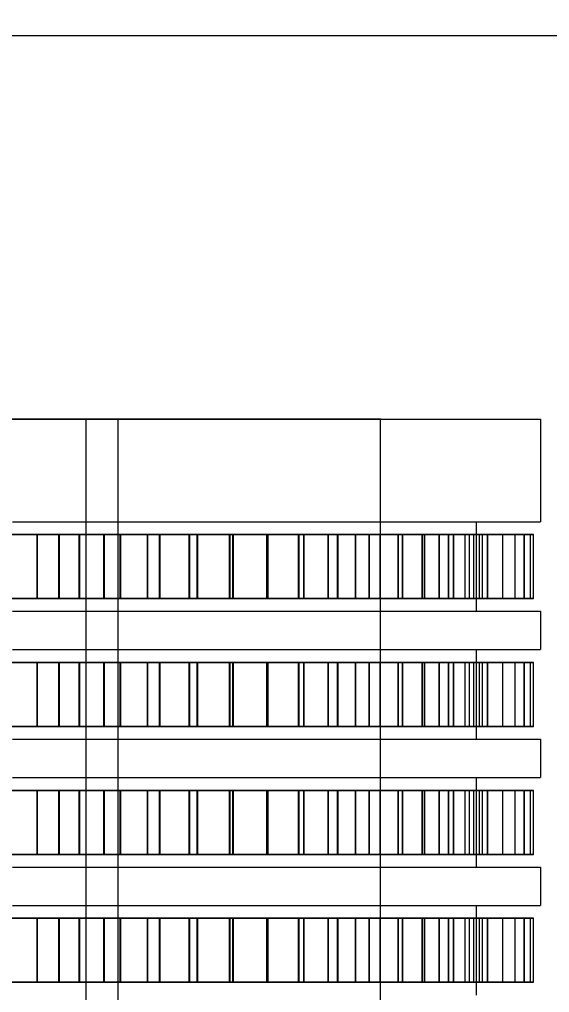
# Model space of a CAD drawing. Header units: millimetres. Extents: x -191664 to 191490, y -197311 to 10263.
# Drawn here: x 27146.8 to 27229.6, y -19599.6 to -19447.5 of the extents above; entities that cross this region are included whole.
import ezdxf

# ---------------------------------------------------------------- set-up
doc = ezdxf.new("R2010")
doc.units = ezdxf.units.MM
doc.layers.add('COTAS_INSTALACION_P', color=30, linetype='Continuous', lineweight=0)
doc.layers.add('superior_briquetadora', color=7, linetype='Continuous', lineweight=0)
doc.dimstyles.new('PLANTA_100', dxfattribs={"dimtxt": 250, "dimasz": 150, "dimexe": 150, "dimexo": 80, "dimgap": 100, "dimtad": 1, "dimtih": 1, "dimtoh": 1, "dimdec": 1, "dimdsep": 46, "dimcen": 0.09, "dimclrd": 1, "dimclre": 1, "dimclrt": 1, "dimadec": 0, "dimazin": 0, "dimtfac": 1, "dimtdec": 4, "dimtofl": 0, "dimtmove": 0, "dimatfit": 3, "dimfxl": 1, "dimtolj": 1, "dimtzin": 0, "dimarcsym": 0})

# ---------------------------------------------------------------- blocks, each defined once
blk = doc.blocks.new('*D5')
at = {"layer": 'COTAS_INSTALACION_P', "color": 1, "lineweight": -2, "transparency": 16777216}
for p, q in [((-1000, -18080), (-1000, -25850)), ((60117.12, -18080), (60117.12, -25850)), ((-850, -25700), (59967.12, -25700))]:
    blk.add_line(p, q, dxfattribs=at)
at = {"layer": 'COTAS_INSTALACION_P', "color": 1, "transparency": 16777216}
for points in [[(-850, -25675), (-850, -25725), (-1000, -25700)], [(59967.12, -25675), (59967.12, -25725), (60117.12, -25700)]]:
    blk.add_solid(points, dxfattribs=at)
at = {"layer": 'Defpoints', "color": 0, "transparency": 16777216}
for p in [(-1000, -18000), (60117.12, -18000), (60117.12, -25700)]:
    blk.add_point(p, dxfattribs=at)

msp = doc.modelspace()

# ---------------------------------------------------------------- linework, layer by layer
at = {"layer": 'superior_briquetadora', "color": 127, "true_color": 0x587e77}
for p, q in [((27127.79, -19450), (27147.14, -19450)), ((27147.14, -19450), (27165.92, -19450)), ((27165.92, -19450), (27183.91, -19450)), ((27183.91, -19450), (27200.88, -19450)), ((27200.88, -19450), (27216.66, -19450)), ((27216.66, -19450), (27231.04, -19450))]:
    msp.add_line(p, q, dxfattribs=at)
at = {"layer": 'superior_briquetadora', "color": 9, "true_color": 0xb9c3c2}
for p, q in [((27153.53, -19510), (27144.3, -19510)), ((27145.68, -19510), (27163.19, -19510)), ((27159.91, -19510), (27153.53, -19510)), ((27157.19, -19660), (27157.19, -19510)), ((27159.46, -19510), (27157.19, -19510)), ((27165.85, -19510), (27159.46, -19510)), ((27162.19, -19510), (27159.91, -19510)), ((27162.19, -19660), (27162.19, -19510)), ((27163.19, -19510), (27179.24, -19510)), ((27175.07, -19510), (27165.85, -19510)), ((27185.3, -19510), (27175.07, -19510)), ((27179.24, -19510), (27193.48, -19510)), ((27194.53, -19510), (27185.3, -19510)), ((27193.48, -19510), (27205.6, -19510)), ((27200.91, -19510), (27194.53, -19510)), ((27203.19, -19510), (27200.91, -19510)), ((27203.19, -19660), (27203.19, -19510)), ((27205.6, -19510), (27215.31, -19510)), ((27215.31, -19510), (27222.41, -19510)), ((27222.41, -19510), (27226.73, -19510)), ((27226.73, -19510), (27228.19, -19510)), ((27228.19, -19510), (27228.19, -19526)), ((27145.68, -19526), (27163.19, -19526)), ((27146.39, -19526), (27163.82, -19526)), ((27163.19, -19526), (27179.24, -19526)), ((27163.82, -19526), (27179.46, -19526)), ((27179.24, -19526), (27193.48, -19526)), ((27179.46, -19526), (27192.88, -19526)), ((27192.88, -19526), (27203.72, -19526)), ((27193.48, -19526), (27205.6, -19526)), ((27203.72, -19526), (27211.68, -19526)), ((27205.6, -19526), (27215.31, -19526)), ((27211.68, -19526), (27216.55, -19526)), ((27215.31, -19526), (27222.41, -19526)), ((27216.55, -19526), (27218.19, -19526)), ((27218.19, -19540), (27218.19, -19526)), ((27222.41, -19526), (27226.73, -19526)), ((27226.73, -19526), (27228.19, -19526)), ((27145.68, -19540), (27163.19, -19540)), ((27146.39, -19540), (27163.82, -19540)), ((27163.19, -19540), (27179.24, -19540)), ((27163.82, -19540), (27179.46, -19540)), ((27179.24, -19540), (27193.48, -19540)), ((27179.46, -19540), (27192.88, -19540)), ((27192.88, -19540), (27203.72, -19540)), ((27193.48, -19540), (27205.6, -19540)), ((27203.72, -19540), (27211.68, -19540)), ((27205.6, -19540), (27215.31, -19540)), ((27211.68, -19540), (27216.55, -19540)), ((27215.31, -19540), (27222.41, -19540)), ((27216.55, -19540), (27218.19, -19540)), ((27222.41, -19540), (27226.73, -19540)), ((27226.73, -19540), (27228.19, -19540)), ((27228.19, -19540), (27228.19, -19546)), ((27145.68, -19546), (27163.19, -19546)), ((27146.39, -19546), (27163.82, -19546)), ((27163.19, -19546), (27179.24, -19546)), ((27163.82, -19546), (27179.46, -19546)), ((27179.24, -19546), (27193.48, -19546)), ((27179.46, -19546), (27192.88, -19546)), ((27192.88, -19546), (27203.72, -19546)), ((27193.48, -19546), (27205.6, -19546)), ((27203.72, -19546), (27211.68, -19546)), ((27205.6, -19546), (27215.31, -19546)), ((27211.68, -19546), (27216.55, -19546)), ((27215.31, -19546), (27222.41, -19546)), ((27216.55, -19546), (27218.19, -19546)), ((27218.19, -19560), (27218.19, -19546)), ((27222.41, -19546), (27226.73, -19546)), ((27226.73, -19546), (27228.19, -19546)), ((27145.68, -19560), (27163.19, -19560)), ((27146.39, -19560), (27163.82, -19560)), ((27163.19, -19560), (27179.24, -19560)), ((27163.82, -19560), (27179.46, -19560)), ((27179.24, -19560), (27193.48, -19560)), ((27179.46, -19560), (27192.88, -19560)), ((27192.88, -19560), (27203.72, -19560)), ((27193.48, -19560), (27205.6, -19560)), ((27203.72, -19560), (27211.68, -19560)), ((27205.6, -19560), (27215.31, -19560)), ((27211.68, -19560), (27216.55, -19560)), ((27215.31, -19560), (27222.41, -19560)), ((27216.55, -19560), (27218.19, -19560)), ((27222.41, -19560), (27226.73, -19560)), ((27226.73, -19560), (27228.19, -19560)), ((27228.19, -19560), (27228.19, -19566)), ((27145.68, -19566), (27163.19, -19566)), ((27146.39, -19566), (27163.82, -19566)), ((27163.19, -19566), (27179.24, -19566)), ((27163.82, -19566), (27179.46, -19566)), ((27179.24, -19566), (27193.48, -19566)), ((27179.46, -19566), (27192.88, -19566)), ((27192.88, -19566), (27203.72, -19566)), ((27193.48, -19566), (27205.6, -19566)), ((27203.72, -19566), (27211.68, -19566)), ((27205.6, -19566), (27215.31, -19566)), ((27211.68, -19566), (27216.55, -19566)), ((27215.31, -19566), (27222.41, -19566)), ((27216.55, -19566), (27218.19, -19566)), ((27218.19, -19580), (27218.19, -19566)), ((27222.41, -19566), (27226.73, -19566)), ((27226.73, -19566), (27228.19, -19566)), ((27145.68, -19580), (27163.19, -19580)), ((27146.39, -19580), (27163.82, -19580)), ((27163.19, -19580), (27179.24, -19580)), ((27163.82, -19580), (27179.46, -19580)), ((27179.24, -19580), (27193.48, -19580)), ((27179.46, -19580), (27192.88, -19580)), ((27192.88, -19580), (27203.72, -19580)), ((27193.48, -19580), (27205.6, -19580)), ((27203.72, -19580), (27211.68, -19580)), ((27205.6, -19580), (27215.31, -19580)), ((27211.68, -19580), (27216.55, -19580)), ((27215.31, -19580), (27222.41, -19580)), ((27216.55, -19580), (27218.19, -19580)), ((27222.41, -19580), (27226.73, -19580)), ((27226.73, -19580), (27228.19, -19580)), ((27228.19, -19580), (27228.19, -19586)), ((27145.68, -19586), (27163.19, -19586)), ((27146.39, -19586), (27163.82, -19586)), ((27163.19, -19586), (27179.24, -19586)), ((27163.82, -19586), (27179.46, -19586)), ((27179.24, -19586), (27193.48, -19586)), ((27179.46, -19586), (27192.88, -19586)), ((27192.88, -19586), (27203.72, -19586)), ((27193.48, -19586), (27205.6, -19586)), ((27203.72, -19586), (27211.68, -19586)), ((27205.6, -19586), (27215.31, -19586)), ((27211.68, -19586), (27216.55, -19586)), ((27215.31, -19586), (27222.41, -19586)), ((27216.55, -19586), (27218.19, -19586)), ((27218.19, -19600), (27218.19, -19586)), ((27222.41, -19586), (27226.73, -19586)), ((27226.73, -19586), (27228.19, -19586))]:
    msp.add_line(p, q, dxfattribs=at)
at = {"layer": 'superior_briquetadora', "color": 117, "true_color": 0x376c5b}
for p, q in [((27149.51, -19528), (27142.71, -19528)), ((27142.81, -19528), (27149.61, -19528)), ((27152.9, -19528), (27145.65, -19528)), ((27145.76, -19528), (27153.01, -19528)), ((27156.12, -19528), (27149.51, -19528)), ((27149.51, -19538), (27149.51, -19528)), ((27149.61, -19528), (27156.21, -19528)), ((27149.61, -19538), (27149.61, -19528)), ((27159.95, -19528), (27152.9, -19528)), ((27152.9, -19538), (27152.9, -19528)), ((27153.01, -19528), (27160.05, -19528)), ((27153.01, -19538), (27153.01, -19528)), ((27162.5, -19528), (27156.12, -19528)), ((27156.12, -19538), (27156.12, -19528)), ((27156.21, -19528), (27162.6, -19528)), ((27156.21, -19538), (27156.21, -19528)), ((27166.76, -19528), (27159.95, -19528)), ((27159.95, -19538), (27159.95, -19528)), ((27160.05, -19528), (27166.85, -19528)), ((27160.05, -19538), (27160.05, -19528)), ((27168.65, -19528), (27162.5, -19528)), ((27162.5, -19538), (27162.5, -19528)), ((27162.6, -19528), (27168.74, -19528)), ((27162.6, -19538), (27162.6, -19528)), ((27173.31, -19528), (27166.76, -19528)), ((27166.76, -19538), (27166.76, -19528)), ((27166.85, -19528), (27173.41, -19528)), ((27166.85, -19538), (27166.85, -19528)), ((27174.54, -19528), (27168.65, -19528)), ((27168.65, -19538), (27168.65, -19528)), ((27168.74, -19528), (27174.62, -19528)), ((27168.74, -19538), (27168.74, -19528)), ((27179.59, -19528), (27173.31, -19528)), ((27173.31, -19538), (27173.31, -19528)), ((27173.41, -19528), (27179.68, -19528)), ((27173.41, -19538), (27173.41, -19528)), ((27180.14, -19528), (27174.54, -19528)), ((27174.54, -19538), (27174.54, -19528)), ((27174.62, -19528), (27180.22, -19528)), ((27174.62, -19538), (27174.62, -19528)), ((27185.56, -19528), (27179.59, -19528)), ((27179.59, -19538), (27179.59, -19528)), ((27179.68, -19528), (27185.64, -19528)), ((27179.68, -19538), (27179.68, -19528)), ((27185.43, -19528), (27180.14, -19528)), ((27180.14, -19538), (27180.14, -19528)), ((27180.22, -19528), (27185.5, -19528)), ((27180.22, -19538), (27180.22, -19528)), ((27190.39, -19528), (27185.43, -19528)), ((27185.43, -19538), (27185.43, -19528)), ((27185.5, -19528), (27190.46, -19528)), ((27185.5, -19538), (27185.5, -19528)), ((27191.2, -19528), (27185.56, -19528)), ((27185.56, -19538), (27185.56, -19528)), ((27185.64, -19528), (27191.28, -19528)), ((27185.64, -19538), (27185.64, -19528)), ((27195.01, -19528), (27190.39, -19528)), ((27190.39, -19538), (27190.39, -19528)), ((27190.46, -19528), (27195.08, -19528)), ((27190.46, -19538), (27190.46, -19528)), ((27196.49, -19528), (27191.2, -19528)), ((27191.2, -19538), (27191.2, -19528)), ((27191.28, -19528), (27196.56, -19528)), ((27191.28, -19538), (27191.28, -19528)), ((27199.27, -19528), (27195.01, -19528)), ((27195.01, -19538), (27195.01, -19528)), ((27195.08, -19528), (27199.33, -19528)), ((27195.08, -19538), (27195.08, -19528)), ((27201.42, -19528), (27196.49, -19528)), ((27196.49, -19538), (27196.49, -19528)), ((27196.56, -19528), (27201.48, -19528)), ((27196.56, -19538), (27196.56, -19528)), ((27203.15, -19528), (27199.27, -19528)), ((27199.27, -19538), (27199.27, -19528)), ((27199.33, -19528), (27203.2, -19528)), ((27199.33, -19538), (27199.33, -19528)), ((27205.95, -19528), (27201.42, -19528)), ((27201.42, -19538), (27201.42, -19528)), ((27201.48, -19528), (27206.02, -19528)), ((27201.48, -19538), (27201.48, -19528)), ((27206.64, -19528), (27203.15, -19528)), ((27203.15, -19538), (27203.15, -19528)), ((27203.2, -19528), (27206.68, -19528)), ((27203.2, -19538), (27203.2, -19528)), ((27210.09, -19528), (27205.95, -19528)), ((27205.95, -19538), (27205.95, -19528)), ((27206.02, -19528), (27210.15, -19528)), ((27206.02, -19538), (27206.02, -19528)), ((27209.72, -19528), (27206.64, -19528)), ((27206.64, -19538), (27206.64, -19528)), ((27206.68, -19528), (27209.76, -19528)), ((27206.68, -19538), (27206.68, -19528)), ((27212.38, -19528), (27209.72, -19528)), ((27209.72, -19538), (27209.72, -19528)), ((27209.76, -19528), (27212.41, -19528)), ((27209.76, -19538), (27209.76, -19528)), ((27213.81, -19528), (27210.09, -19528)), ((27210.09, -19538), (27210.09, -19528)), ((27210.15, -19528), (27213.86, -19528)), ((27210.15, -19538), (27210.15, -19528)), ((27214.61, -19528), (27212.38, -19528)), ((27212.38, -19538), (27212.38, -19528)), ((27212.41, -19528), (27214.64, -19528)), ((27212.41, -19538), (27212.41, -19528)), ((27217.09, -19528), (27213.81, -19528)), ((27213.81, -19538), (27213.81, -19528)), ((27213.86, -19528), (27217.13, -19528)), ((27213.86, -19538), (27213.86, -19528)), ((27216.41, -19528), (27214.61, -19528)), ((27214.61, -19538), (27214.61, -19528)), ((27214.64, -19528), (27216.43, -19528)), ((27214.64, -19538), (27214.64, -19528)), ((27217.76, -19528), (27216.41, -19528)), ((27216.41, -19538), (27216.41, -19528)), ((27216.43, -19528), (27217.78, -19528)), ((27216.43, -19538), (27216.43, -19528)), ((27219.93, -19528), (27217.09, -19528)), ((27217.09, -19538), (27217.09, -19528)), ((27217.13, -19528), (27219.96, -19528)), ((27217.13, -19538), (27217.13, -19528)), ((27218.67, -19528), (27217.76, -19528)), ((27217.76, -19538), (27217.76, -19528)), ((27217.78, -19528), (27218.68, -19528)), ((27217.78, -19538), (27217.78, -19528)), ((27219.13, -19528), (27218.67, -19528)), ((27218.67, -19538), (27218.67, -19528)), ((27218.68, -19528), (27219.13, -19528)), ((27218.68, -19538), (27218.68, -19528)), ((27219.13, -19538), (27219.13, -19528)), ((27222.31, -19528), (27219.93, -19528)), ((27219.93, -19538), (27219.93, -19528)), ((27219.96, -19528), (27222.34, -19528)), ((27219.96, -19538), (27219.96, -19528)), ((27224.23, -19528), (27222.31, -19528)), ((27222.31, -19538), (27222.31, -19528)), ((27222.34, -19528), (27224.25, -19528)), ((27222.34, -19538), (27222.34, -19528)), ((27225.67, -19528), (27224.23, -19528)), ((27224.23, -19538), (27224.23, -19528)), ((27224.25, -19528), (27225.69, -19528)), ((27224.25, -19538), (27224.25, -19528)), ((27226.64, -19528), (27225.67, -19528)), ((27225.67, -19538), (27225.67, -19528)), ((27225.69, -19528), (27226.65, -19528)), ((27225.69, -19538), (27225.69, -19528)), ((27227.12, -19528), (27226.64, -19528)), ((27226.64, -19538), (27226.64, -19528)), ((27226.65, -19528), (27227.13, -19528)), ((27226.65, -19538), (27226.65, -19528)), ((27227.12, -19538), (27227.12, -19528)), ((27227.13, -19538), (27227.13, -19528)), ((27149.51, -19538), (27142.71, -19538)), ((27142.81, -19538), (27149.61, -19538)), ((27152.9, -19538), (27145.65, -19538)), ((27145.76, -19538), (27153.01, -19538)), ((27156.12, -19538), (27149.51, -19538)), ((27149.61, -19538), (27156.21, -19538)), ((27159.95, -19538), (27152.9, -19538)), ((27153.01, -19538), (27160.05, -19538)), ((27162.5, -19538), (27156.12, -19538)), ((27156.21, -19538), (27162.6, -19538)), ((27166.76, -19538), (27159.95, -19538)), ((27160.05, -19538), (27166.85, -19538)), ((27168.65, -19538), (27162.5, -19538)), ((27162.6, -19538), (27168.74, -19538)), ((27173.31, -19538), (27166.76, -19538)), ((27166.85, -19538), (27173.41, -19538)), ((27174.54, -19538), (27168.65, -19538)), ((27168.74, -19538), (27174.62, -19538)), ((27179.59, -19538), (27173.31, -19538)), ((27173.41, -19538), (27179.68, -19538)), ((27180.14, -19538), (27174.54, -19538)), ((27174.62, -19538), (27180.22, -19538)), ((27185.56, -19538), (27179.59, -19538)), ((27179.68, -19538), (27185.64, -19538)), ((27185.43, -19538), (27180.14, -19538)), ((27180.22, -19538), (27185.5, -19538)), ((27190.39, -19538), (27185.43, -19538)), ((27185.5, -19538), (27190.46, -19538)), ((27191.2, -19538), (27185.56, -19538)), ((27185.64, -19538), (27191.28, -19538)), ((27195.01, -19538), (27190.39, -19538)), ((27190.46, -19538), (27195.08, -19538)), ((27196.49, -19538), (27191.2, -19538)), ((27191.28, -19538), (27196.56, -19538)), ((27199.27, -19538), (27195.01, -19538)), ((27195.08, -19538), (27199.33, -19538)), ((27201.42, -19538), (27196.49, -19538)), ((27196.56, -19538), (27201.48, -19538)), ((27203.15, -19538), (27199.27, -19538)), ((27199.33, -19538), (27203.2, -19538)), ((27205.95, -19538), (27201.42, -19538)), ((27201.48, -19538), (27206.02, -19538)), ((27206.64, -19538), (27203.15, -19538)), ((27203.2, -19538), (27206.68, -19538)), ((27210.09, -19538), (27205.95, -19538)), ((27206.02, -19538), (27210.15, -19538)), ((27209.72, -19538), (27206.64, -19538)), ((27206.68, -19538), (27209.76, -19538)), ((27212.38, -19538), (27209.72, -19538)), ((27209.76, -19538), (27212.41, -19538)), ((27213.81, -19538), (27210.09, -19538)), ((27210.15, -19538), (27213.86, -19538)), ((27214.61, -19538), (27212.38, -19538)), ((27212.41, -19538), (27214.64, -19538)), ((27217.09, -19538), (27213.81, -19538)), ((27213.86, -19538), (27217.13, -19538)), ((27216.41, -19538), (27214.61, -19538)), ((27214.64, -19538), (27216.43, -19538)), ((27217.76, -19538), (27216.41, -19538)), ((27216.43, -19538), (27217.78, -19538)), ((27219.93, -19538), (27217.09, -19538)), ((27217.13, -19538), (27219.96, -19538)), ((27218.67, -19538), (27217.76, -19538)), ((27217.78, -19538), (27218.68, -19538)), ((27219.13, -19538), (27218.67, -19538)), ((27218.68, -19538), (27219.13, -19538)), ((27222.31, -19538), (27219.93, -19538)), ((27219.96, -19538), (27222.34, -19538)), ((27224.23, -19538), (27222.31, -19538)), ((27222.34, -19538), (27224.25, -19538)), ((27225.67, -19538), (27224.23, -19538)), ((27224.25, -19538), (27225.69, -19538)), ((27226.64, -19538), (27225.67, -19538)), ((27225.69, -19538), (27226.65, -19538)), ((27227.12, -19538), (27226.64, -19538)), ((27226.65, -19538), (27227.13, -19538)), ((27149.51, -19548), (27142.71, -19548)), ((27142.81, -19548), (27149.61, -19548)), ((27152.9, -19548), (27145.65, -19548)), ((27145.76, -19548), (27153.01, -19548)), ((27156.12, -19548), (27149.51, -19548)), ((27149.51, -19558), (27149.51, -19548)), ((27149.61, -19548), (27156.21, -19548)), ((27149.61, -19558), (27149.61, -19548)), ((27159.95, -19548), (27152.9, -19548)), ((27152.9, -19558), (27152.9, -19548)), ((27153.01, -19548), (27160.05, -19548)), ((27153.01, -19558), (27153.01, -19548)), ((27162.5, -19548), (27156.12, -19548)), ((27156.12, -19558), (27156.12, -19548)), ((27156.21, -19548), (27162.6, -19548)), ((27156.21, -19558), (27156.21, -19548)), ((27166.76, -19548), (27159.95, -19548)), ((27159.95, -19558), (27159.95, -19548)), ((27160.05, -19548), (27166.85, -19548)), ((27160.05, -19558), (27160.05, -19548)), ((27168.65, -19548), (27162.5, -19548)), ((27162.5, -19558), (27162.5, -19548)), ((27162.6, -19548), (27168.74, -19548)), ((27162.6, -19558), (27162.6, -19548)), ((27173.31, -19548), (27166.76, -19548)), ((27166.76, -19558), (27166.76, -19548)), ((27166.85, -19548), (27173.41, -19548)), ((27166.85, -19558), (27166.85, -19548)), ((27174.54, -19548), (27168.65, -19548)), ((27168.65, -19558), (27168.65, -19548)), ((27168.74, -19548), (27174.62, -19548)), ((27168.74, -19558), (27168.74, -19548)), ((27179.59, -19548), (27173.31, -19548)), ((27173.31, -19558), (27173.31, -19548)), ((27173.41, -19548), (27179.68, -19548)), ((27173.41, -19558), (27173.41, -19548)), ((27180.14, -19548), (27174.54, -19548)), ((27174.54, -19558), (27174.54, -19548)), ((27174.62, -19548), (27180.22, -19548)), ((27174.62, -19558), (27174.62, -19548)), ((27185.56, -19548), (27179.59, -19548)), ((27179.59, -19558), (27179.59, -19548)), ((27179.68, -19548), (27185.64, -19548)), ((27179.68, -19558), (27179.68, -19548)), ((27185.43, -19548), (27180.14, -19548)), ((27180.14, -19558), (27180.14, -19548)), ((27180.22, -19548), (27185.5, -19548)), ((27180.22, -19558), (27180.22, -19548)), ((27190.39, -19548), (27185.43, -19548)), ((27185.43, -19558), (27185.43, -19548)), ((27185.5, -19548), (27190.46, -19548)), ((27185.5, -19558), (27185.5, -19548)), ((27191.2, -19548), (27185.56, -19548)), ((27185.56, -19558), (27185.56, -19548)), ((27185.64, -19548), (27191.28, -19548)), ((27185.64, -19558), (27185.64, -19548)), ((27195.01, -19548), (27190.39, -19548)), ((27190.39, -19558), (27190.39, -19548)), ((27190.46, -19548), (27195.08, -19548)), ((27190.46, -19558), (27190.46, -19548)), ((27196.49, -19548), (27191.2, -19548)), ((27191.2, -19558), (27191.2, -19548)), ((27191.28, -19548), (27196.56, -19548)), ((27191.28, -19558), (27191.28, -19548)), ((27199.27, -19548), (27195.01, -19548)), ((27195.01, -19558), (27195.01, -19548)), ((27195.08, -19548), (27199.33, -19548)), ((27195.08, -19558), (27195.08, -19548)), ((27201.42, -19548), (27196.49, -19548)), ((27196.49, -19558), (27196.49, -19548)), ((27196.56, -19548), (27201.48, -19548)), ((27196.56, -19558), (27196.56, -19548)), ((27203.15, -19548), (27199.27, -19548)), ((27199.27, -19558), (27199.27, -19548)), ((27199.33, -19548), (27203.2, -19548)), ((27199.33, -19558), (27199.33, -19548)), ((27205.95, -19548), (27201.42, -19548)), ((27201.42, -19558), (27201.42, -19548)), ((27201.48, -19548), (27206.02, -19548)), ((27201.48, -19558), (27201.48, -19548)), ((27206.64, -19548), (27203.15, -19548)), ((27203.15, -19558), (27203.15, -19548)), ((27203.2, -19548), (27206.68, -19548)), ((27203.2, -19558), (27203.2, -19548)), ((27210.09, -19548), (27205.95, -19548)), ((27205.95, -19558), (27205.95, -19548)), ((27206.02, -19548), (27210.15, -19548)), ((27206.02, -19558), (27206.02, -19548)), ((27209.72, -19548), (27206.64, -19548)), ((27206.64, -19558), (27206.64, -19548)), ((27206.68, -19548), (27209.76, -19548)), ((27206.68, -19558), (27206.68, -19548)), ((27212.38, -19548), (27209.72, -19548)), ((27209.72, -19558), (27209.72, -19548)), ((27209.76, -19548), (27212.41, -19548)), ((27209.76, -19558), (27209.76, -19548)), ((27213.81, -19548), (27210.09, -19548)), ((27210.09, -19558), (27210.09, -19548)), ((27210.15, -19548), (27213.86, -19548)), ((27210.15, -19558), (27210.15, -19548)), ((27214.61, -19548), (27212.38, -19548)), ((27212.38, -19558), (27212.38, -19548)), ((27212.41, -19548), (27214.64, -19548)), ((27212.41, -19558), (27212.41, -19548)), ((27217.09, -19548), (27213.81, -19548)), ((27213.81, -19558), (27213.81, -19548)), ((27213.86, -19548), (27217.13, -19548)), ((27213.86, -19558), (27213.86, -19548)), ((27216.41, -19548), (27214.61, -19548)), ((27214.61, -19558), (27214.61, -19548)), ((27214.64, -19548), (27216.43, -19548)), ((27214.64, -19558), (27214.64, -19548)), ((27217.76, -19548), (27216.41, -19548)), ((27216.41, -19558), (27216.41, -19548)), ((27216.43, -19548), (27217.78, -19548)), ((27216.43, -19558), (27216.43, -19548)), ((27219.93, -19548), (27217.09, -19548)), ((27217.09, -19558), (27217.09, -19548)), ((27217.13, -19548), (27219.96, -19548)), ((27217.13, -19558), (27217.13, -19548)), ((27218.67, -19548), (27217.76, -19548)), ((27217.76, -19558), (27217.76, -19548)), ((27217.78, -19548), (27218.68, -19548)), ((27217.78, -19558), (27217.78, -19548)), ((27219.13, -19548), (27218.67, -19548)), ((27218.67, -19558), (27218.67, -19548)), ((27218.68, -19548), (27219.13, -19548)), ((27218.68, -19558), (27218.68, -19548)), ((27219.13, -19558), (27219.13, -19548)), ((27222.31, -19548), (27219.93, -19548)), ((27219.93, -19558), (27219.93, -19548)), ((27219.96, -19548), (27222.34, -19548)), ((27219.96, -19558), (27219.96, -19548)), ((27224.23, -19548), (27222.31, -19548)), ((27222.31, -19558), (27222.31, -19548)), ((27222.34, -19548), (27224.25, -19548)), ((27222.34, -19558), (27222.34, -19548)), ((27225.67, -19548), (27224.23, -19548)), ((27224.23, -19558), (27224.23, -19548)), ((27224.25, -19548), (27225.69, -19548)), ((27224.25, -19558), (27224.25, -19548)), ((27226.64, -19548), (27225.67, -19548)), ((27225.67, -19558), (27225.67, -19548)), ((27225.69, -19548), (27226.65, -19548)), ((27225.69, -19558), (27225.69, -19548)), ((27227.12, -19548), (27226.64, -19548)), ((27226.64, -19558), (27226.64, -19548)), ((27226.65, -19548), (27227.13, -19548)), ((27226.65, -19558), (27226.65, -19548)), ((27227.12, -19558), (27227.12, -19548)), ((27227.13, -19558), (27227.13, -19548)), ((27149.51, -19558), (27142.71, -19558)), ((27142.81, -19558), (27149.61, -19558)), ((27152.9, -19558), (27145.65, -19558)), ((27145.76, -19558), (27153.01, -19558)), ((27156.12, -19558), (27149.51, -19558)), ((27149.61, -19558), (27156.21, -19558)), ((27159.95, -19558), (27152.9, -19558)), ((27153.01, -19558), (27160.05, -19558)), ((27162.5, -19558), (27156.12, -19558)), ((27156.21, -19558), (27162.6, -19558)), ((27166.76, -19558), (27159.95, -19558)), ((27160.05, -19558), (27166.85, -19558)), ((27168.65, -19558), (27162.5, -19558)), ((27162.6, -19558), (27168.74, -19558)), ((27173.31, -19558), (27166.76, -19558)), ((27166.85, -19558), (27173.41, -19558)), ((27174.54, -19558), (27168.65, -19558)), ((27168.74, -19558), (27174.62, -19558)), ((27179.59, -19558), (27173.31, -19558)), ((27173.41, -19558), (27179.68, -19558)), ((27180.14, -19558), (27174.54, -19558)), ((27174.62, -19558), (27180.22, -19558)), ((27185.56, -19558), (27179.59, -19558)), ((27179.68, -19558), (27185.64, -19558)), ((27185.43, -19558), (27180.14, -19558)), ((27180.22, -19558), (27185.5, -19558)), ((27190.39, -19558), (27185.43, -19558)), ((27185.5, -19558), (27190.46, -19558)), ((27191.2, -19558), (27185.56, -19558)), ((27185.64, -19558), (27191.28, -19558)), ((27195.01, -19558), (27190.39, -19558)), ((27190.46, -19558), (27195.08, -19558)), ((27196.49, -19558), (27191.2, -19558)), ((27191.28, -19558), (27196.56, -19558)), ((27199.27, -19558), (27195.01, -19558)), ((27195.08, -19558), (27199.33, -19558)), ((27201.42, -19558), (27196.49, -19558)), ((27196.56, -19558), (27201.48, -19558)), ((27203.15, -19558), (27199.27, -19558)), ((27199.33, -19558), (27203.2, -19558)), ((27205.95, -19558), (27201.42, -19558)), ((27201.48, -19558), (27206.02, -19558)), ((27206.64, -19558), (27203.15, -19558)), ((27203.2, -19558), (27206.68, -19558)), ((27210.09, -19558), (27205.95, -19558)), ((27206.02, -19558), (27210.15, -19558)), ((27209.72, -19558), (27206.64, -19558)), ((27206.68, -19558), (27209.76, -19558)), ((27212.38, -19558), (27209.72, -19558)), ((27209.76, -19558), (27212.41, -19558)), ((27213.81, -19558), (27210.09, -19558)), ((27210.15, -19558), (27213.86, -19558)), ((27214.61, -19558), (27212.38, -19558)), ((27212.41, -19558), (27214.64, -19558)), ((27217.09, -19558), (27213.81, -19558)), ((27213.86, -19558), (27217.13, -19558)), ((27216.41, -19558), (27214.61, -19558)), ((27214.64, -19558), (27216.43, -19558)), ((27217.76, -19558), (27216.41, -19558)), ((27216.43, -19558), (27217.78, -19558)), ((27219.93, -19558), (27217.09, -19558)), ((27217.13, -19558), (27219.96, -19558)), ((27218.67, -19558), (27217.76, -19558)), ((27217.78, -19558), (27218.68, -19558)), ((27219.13, -19558), (27218.67, -19558)), ((27218.68, -19558), (27219.13, -19558)), ((27222.31, -19558), (27219.93, -19558)), ((27219.96, -19558), (27222.34, -19558)), ((27224.23, -19558), (27222.31, -19558)), ((27222.34, -19558), (27224.25, -19558)), ((27225.67, -19558), (27224.23, -19558)), ((27224.25, -19558), (27225.69, -19558)), ((27226.64, -19558), (27225.67, -19558)), ((27225.69, -19558), (27226.65, -19558)), ((27227.12, -19558), (27226.64, -19558)), ((27226.65, -19558), (27227.13, -19558)), ((27149.51, -19568), (27142.71, -19568)), ((27142.81, -19568), (27149.61, -19568)), ((27152.9, -19568), (27145.65, -19568)), ((27145.76, -19568), (27153.01, -19568)), ((27156.12, -19568), (27149.51, -19568)), ((27149.51, -19578), (27149.51, -19568)), ((27149.61, -19568), (27156.21, -19568)), ((27149.61, -19578), (27149.61, -19568)), ((27159.95, -19568), (27152.9, -19568)), ((27152.9, -19578), (27152.9, -19568)), ((27153.01, -19568), (27160.05, -19568)), ((27153.01, -19578), (27153.01, -19568)), ((27162.5, -19568), (27156.12, -19568)), ((27156.12, -19578), (27156.12, -19568)), ((27156.21, -19568), (27162.6, -19568)), ((27156.21, -19578), (27156.21, -19568)), ((27166.76, -19568), (27159.95, -19568)), ((27159.95, -19578), (27159.95, -19568)), ((27160.05, -19568), (27166.85, -19568)), ((27160.05, -19578), (27160.05, -19568)), ((27168.65, -19568), (27162.5, -19568)), ((27162.5, -19578), (27162.5, -19568)), ((27162.6, -19568), (27168.74, -19568)), ((27162.6, -19578), (27162.6, -19568)), ((27173.31, -19568), (27166.76, -19568)), ((27166.76, -19578), (27166.76, -19568)), ((27166.85, -19568), (27173.41, -19568)), ((27166.85, -19578), (27166.85, -19568)), ((27174.54, -19568), (27168.65, -19568)), ((27168.65, -19578), (27168.65, -19568)), ((27168.74, -19568), (27174.62, -19568)), ((27168.74, -19578), (27168.74, -19568)), ((27179.59, -19568), (27173.31, -19568)), ((27173.31, -19578), (27173.31, -19568)), ((27173.41, -19568), (27179.68, -19568)), ((27173.41, -19578), (27173.41, -19568)), ((27180.14, -19568), (27174.54, -19568)), ((27174.54, -19578), (27174.54, -19568)), ((27174.62, -19568), (27180.22, -19568)), ((27174.62, -19578), (27174.62, -19568)), ((27185.56, -19568), (27179.59, -19568)), ((27179.59, -19578), (27179.59, -19568)), ((27179.68, -19568), (27185.64, -19568)), ((27179.68, -19578), (27179.68, -19568)), ((27185.43, -19568), (27180.14, -19568)), ((27180.14, -19578), (27180.14, -19568)), ((27180.22, -19568), (27185.5, -19568)), ((27180.22, -19578), (27180.22, -19568)), ((27190.39, -19568), (27185.43, -19568)), ((27185.43, -19578), (27185.43, -19568)), ((27185.5, -19568), (27190.46, -19568)), ((27185.5, -19578), (27185.5, -19568)), ((27191.2, -19568), (27185.56, -19568)), ((27185.56, -19578), (27185.56, -19568)), ((27185.64, -19568), (27191.28, -19568)), ((27185.64, -19578), (27185.64, -19568)), ((27195.01, -19568), (27190.39, -19568)), ((27190.39, -19578), (27190.39, -19568)), ((27190.46, -19568), (27195.08, -19568)), ((27190.46, -19578), (27190.46, -19568)), ((27196.49, -19568), (27191.2, -19568)), ((27191.2, -19578), (27191.2, -19568)), ((27191.28, -19568), (27196.56, -19568)), ((27191.28, -19578), (27191.28, -19568)), ((27199.27, -19568), (27195.01, -19568)), ((27195.01, -19578), (27195.01, -19568)), ((27195.08, -19568), (27199.33, -19568)), ((27195.08, -19578), (27195.08, -19568)), ((27201.42, -19568), (27196.49, -19568)), ((27196.49, -19578), (27196.49, -19568)), ((27196.56, -19568), (27201.48, -19568)), ((27196.56, -19578), (27196.56, -19568)), ((27203.15, -19568), (27199.27, -19568)), ((27199.27, -19578), (27199.27, -19568)), ((27199.33, -19568), (27203.2, -19568)), ((27199.33, -19578), (27199.33, -19568)), ((27205.95, -19568), (27201.42, -19568)), ((27201.42, -19578), (27201.42, -19568)), ((27201.48, -19568), (27206.02, -19568)), ((27201.48, -19578), (27201.48, -19568)), ((27206.64, -19568), (27203.15, -19568)), ((27203.15, -19578), (27203.15, -19568)), ((27203.2, -19568), (27206.68, -19568)), ((27203.2, -19578), (27203.2, -19568)), ((27210.09, -19568), (27205.95, -19568)), ((27205.95, -19578), (27205.95, -19568)), ((27206.02, -19568), (27210.15, -19568)), ((27206.02, -19578), (27206.02, -19568)), ((27209.72, -19568), (27206.64, -19568)), ((27206.64, -19578), (27206.64, -19568)), ((27206.68, -19568), (27209.76, -19568)), ((27206.68, -19578), (27206.68, -19568)), ((27212.38, -19568), (27209.72, -19568)), ((27209.72, -19578), (27209.72, -19568)), ((27209.76, -19568), (27212.41, -19568)), ((27209.76, -19578), (27209.76, -19568)), ((27213.81, -19568), (27210.09, -19568)), ((27210.09, -19578), (27210.09, -19568)), ((27210.15, -19568), (27213.86, -19568)), ((27210.15, -19578), (27210.15, -19568)), ((27214.61, -19568), (27212.38, -19568)), ((27212.38, -19578), (27212.38, -19568)), ((27212.41, -19568), (27214.64, -19568)), ((27212.41, -19578), (27212.41, -19568)), ((27217.09, -19568), (27213.81, -19568)), ((27213.81, -19578), (27213.81, -19568)), ((27213.86, -19568), (27217.13, -19568)), ((27213.86, -19578), (27213.86, -19568)), ((27216.41, -19568), (27214.61, -19568)), ((27214.61, -19578), (27214.61, -19568)), ((27214.64, -19568), (27216.43, -19568)), ((27214.64, -19578), (27214.64, -19568)), ((27217.76, -19568), (27216.41, -19568)), ((27216.41, -19578), (27216.41, -19568)), ((27216.43, -19568), (27217.78, -19568)), ((27216.43, -19578), (27216.43, -19568)), ((27219.93, -19568), (27217.09, -19568)), ((27217.09, -19578), (27217.09, -19568)), ((27217.13, -19568), (27219.96, -19568)), ((27217.13, -19578), (27217.13, -19568)), ((27218.67, -19568), (27217.76, -19568)), ((27217.76, -19578), (27217.76, -19568)), ((27217.78, -19568), (27218.68, -19568)), ((27217.78, -19578), (27217.78, -19568)), ((27219.13, -19568), (27218.67, -19568)), ((27218.67, -19578), (27218.67, -19568)), ((27218.68, -19568), (27219.13, -19568)), ((27218.68, -19578), (27218.68, -19568)), ((27219.13, -19578), (27219.13, -19568)), ((27222.31, -19568), (27219.93, -19568)), ((27219.93, -19578), (27219.93, -19568)), ((27219.96, -19568), (27222.34, -19568)), ((27219.96, -19578), (27219.96, -19568)), ((27224.23, -19568), (27222.31, -19568)), ((27222.31, -19578), (27222.31, -19568)), ((27222.34, -19568), (27224.25, -19568)), ((27222.34, -19578), (27222.34, -19568)), ((27225.67, -19568), (27224.23, -19568)), ((27224.23, -19578), (27224.23, -19568)), ((27224.25, -19568), (27225.69, -19568)), ((27224.25, -19578), (27224.25, -19568)), ((27226.64, -19568), (27225.67, -19568)), ((27225.67, -19578), (27225.67, -19568)), ((27225.69, -19568), (27226.65, -19568)), ((27225.69, -19578), (27225.69, -19568)), ((27227.12, -19568), (27226.64, -19568)), ((27226.64, -19578), (27226.64, -19568)), ((27226.65, -19568), (27227.13, -19568)), ((27226.65, -19578), (27226.65, -19568)), ((27227.12, -19578), (27227.12, -19568)), ((27227.13, -19578), (27227.13, -19568)), ((27149.51, -19578), (27142.71, -19578)), ((27142.81, -19578), (27149.61, -19578)), ((27152.9, -19578), (27145.65, -19578)), ((27145.76, -19578), (27153.01, -19578)), ((27156.12, -19578), (27149.51, -19578)), ((27149.61, -19578), (27156.21, -19578)), ((27159.95, -19578), (27152.9, -19578)), ((27153.01, -19578), (27160.05, -19578)), ((27162.5, -19578), (27156.12, -19578)), ((27156.21, -19578), (27162.6, -19578)), ((27166.76, -19578), (27159.95, -19578)), ((27160.05, -19578), (27166.85, -19578)), ((27168.65, -19578), (27162.5, -19578)), ((27162.6, -19578), (27168.74, -19578)), ((27173.31, -19578), (27166.76, -19578)), ((27166.85, -19578), (27173.41, -19578)), ((27174.54, -19578), (27168.65, -19578)), ((27168.74, -19578), (27174.62, -19578)), ((27179.59, -19578), (27173.31, -19578)), ((27173.41, -19578), (27179.68, -19578)), ((27180.14, -19578), (27174.54, -19578)), ((27174.62, -19578), (27180.22, -19578)), ((27185.56, -19578), (27179.59, -19578)), ((27179.68, -19578), (27185.64, -19578)), ((27185.43, -19578), (27180.14, -19578)), ((27180.22, -19578), (27185.5, -19578)), ((27190.39, -19578), (27185.43, -19578)), ((27185.5, -19578), (27190.46, -19578)), ((27191.2, -19578), (27185.56, -19578)), ((27185.64, -19578), (27191.28, -19578)), ((27195.01, -19578), (27190.39, -19578)), ((27190.46, -19578), (27195.08, -19578)), ((27196.49, -19578), (27191.2, -19578)), ((27191.28, -19578), (27196.56, -19578)), ((27199.27, -19578), (27195.01, -19578)), ((27195.08, -19578), (27199.33, -19578)), ((27201.42, -19578), (27196.49, -19578)), ((27196.56, -19578), (27201.48, -19578)), ((27203.15, -19578), (27199.27, -19578)), ((27199.33, -19578), (27203.2, -19578)), ((27205.95, -19578), (27201.42, -19578)), ((27201.48, -19578), (27206.02, -19578)), ((27206.64, -19578), (27203.15, -19578)), ((27203.2, -19578), (27206.68, -19578)), ((27210.09, -19578), (27205.95, -19578)), ((27206.02, -19578), (27210.15, -19578)), ((27209.72, -19578), (27206.64, -19578)), ((27206.68, -19578), (27209.76, -19578)), ((27212.38, -19578), (27209.72, -19578)), ((27209.76, -19578), (27212.41, -19578)), ((27213.81, -19578), (27210.09, -19578)), ((27210.15, -19578), (27213.86, -19578)), ((27214.61, -19578), (27212.38, -19578)), ((27212.41, -19578), (27214.64, -19578)), ((27217.09, -19578), (27213.81, -19578)), ((27213.86, -19578), (27217.13, -19578)), ((27216.41, -19578), (27214.61, -19578)), ((27214.64, -19578), (27216.43, -19578)), ((27217.76, -19578), (27216.41, -19578)), ((27216.43, -19578), (27217.78, -19578)), ((27219.93, -19578), (27217.09, -19578)), ((27217.13, -19578), (27219.96, -19578)), ((27218.67, -19578), (27217.76, -19578)), ((27217.78, -19578), (27218.68, -19578)), ((27219.13, -19578), (27218.67, -19578)), ((27218.68, -19578), (27219.13, -19578)), ((27222.31, -19578), (27219.93, -19578)), ((27219.96, -19578), (27222.34, -19578)), ((27224.23, -19578), (27222.31, -19578)), ((27222.34, -19578), (27224.25, -19578)), ((27225.67, -19578), (27224.23, -19578)), ((27224.25, -19578), (27225.69, -19578)), ((27226.64, -19578), (27225.67, -19578)), ((27225.69, -19578), (27226.65, -19578)), ((27227.12, -19578), (27226.64, -19578)), ((27226.65, -19578), (27227.13, -19578)), ((27149.51, -19588), (27142.71, -19588)), ((27142.81, -19588), (27149.61, -19588)), ((27152.9, -19588), (27145.65, -19588)), ((27145.76, -19588), (27153.01, -19588)), ((27156.12, -19588), (27149.51, -19588)), ((27149.51, -19598), (27149.51, -19588)), ((27149.61, -19588), (27156.21, -19588)), ((27149.61, -19598), (27149.61, -19588)), ((27159.95, -19588), (27152.9, -19588)), ((27152.9, -19598), (27152.9, -19588)), ((27153.01, -19588), (27160.05, -19588)), ((27153.01, -19598), (27153.01, -19588)), ((27162.5, -19588), (27156.12, -19588)), ((27156.12, -19598), (27156.12, -19588)), ((27156.21, -19588), (27162.6, -19588)), ((27156.21, -19598), (27156.21, -19588)), ((27166.76, -19588), (27159.95, -19588)), ((27159.95, -19598), (27159.95, -19588)), ((27160.05, -19588), (27166.85, -19588)), ((27160.05, -19598), (27160.05, -19588)), ((27168.65, -19588), (27162.5, -19588)), ((27162.5, -19598), (27162.5, -19588)), ((27162.6, -19588), (27168.74, -19588)), ((27162.6, -19598), (27162.6, -19588)), ((27173.31, -19588), (27166.76, -19588)), ((27166.76, -19598), (27166.76, -19588)), ((27166.85, -19588), (27173.41, -19588)), ((27166.85, -19598), (27166.85, -19588)), ((27174.54, -19588), (27168.65, -19588)), ((27168.65, -19598), (27168.65, -19588)), ((27168.74, -19588), (27174.62, -19588)), ((27168.74, -19598), (27168.74, -19588)), ((27179.59, -19588), (27173.31, -19588)), ((27173.31, -19598), (27173.31, -19588)), ((27173.41, -19588), (27179.68, -19588)), ((27173.41, -19598), (27173.41, -19588)), ((27180.14, -19588), (27174.54, -19588)), ((27174.54, -19598), (27174.54, -19588)), ((27174.62, -19588), (27180.22, -19588)), ((27174.62, -19598), (27174.62, -19588)), ((27185.56, -19588), (27179.59, -19588)), ((27179.59, -19598), (27179.59, -19588)), ((27179.68, -19588), (27185.64, -19588)), ((27179.68, -19598), (27179.68, -19588)), ((27185.43, -19588), (27180.14, -19588)), ((27180.14, -19598), (27180.14, -19588)), ((27180.22, -19588), (27185.5, -19588)), ((27180.22, -19598), (27180.22, -19588)), ((27190.39, -19588), (27185.43, -19588)), ((27185.43, -19598), (27185.43, -19588)), ((27185.5, -19588), (27190.46, -19588)), ((27185.5, -19598), (27185.5, -19588)), ((27191.2, -19588), (27185.56, -19588)), ((27185.56, -19598), (27185.56, -19588)), ((27185.64, -19588), (27191.28, -19588)), ((27185.64, -19598), (27185.64, -19588)), ((27195.01, -19588), (27190.39, -19588)), ((27190.39, -19598), (27190.39, -19588)), ((27190.46, -19588), (27195.08, -19588)), ((27190.46, -19598), (27190.46, -19588)), ((27196.49, -19588), (27191.2, -19588)), ((27191.2, -19598), (27191.2, -19588)), ((27191.28, -19588), (27196.56, -19588)), ((27191.28, -19598), (27191.28, -19588)), ((27199.27, -19588), (27195.01, -19588)), ((27195.01, -19598), (27195.01, -19588)), ((27195.08, -19588), (27199.33, -19588)), ((27195.08, -19598), (27195.08, -19588)), ((27201.42, -19588), (27196.49, -19588)), ((27196.49, -19598), (27196.49, -19588)), ((27196.56, -19588), (27201.48, -19588)), ((27196.56, -19598), (27196.56, -19588)), ((27203.15, -19588), (27199.27, -19588)), ((27199.27, -19598), (27199.27, -19588)), ((27199.33, -19588), (27203.2, -19588)), ((27199.33, -19598), (27199.33, -19588)), ((27205.95, -19588), (27201.42, -19588)), ((27201.42, -19598), (27201.42, -19588)), ((27201.48, -19588), (27206.02, -19588)), ((27201.48, -19598), (27201.48, -19588)), ((27206.64, -19588), (27203.15, -19588)), ((27203.15, -19598), (27203.15, -19588)), ((27203.2, -19588), (27206.68, -19588)), ((27203.2, -19598), (27203.2, -19588)), ((27210.09, -19588), (27205.95, -19588)), ((27205.95, -19598), (27205.95, -19588)), ((27206.02, -19588), (27210.15, -19588)), ((27206.02, -19598), (27206.02, -19588)), ((27209.72, -19588), (27206.64, -19588)), ((27206.64, -19598), (27206.64, -19588)), ((27206.68, -19588), (27209.76, -19588)), ((27206.68, -19598), (27206.68, -19588)), ((27212.38, -19588), (27209.72, -19588)), ((27209.72, -19598), (27209.72, -19588)), ((27209.76, -19588), (27212.41, -19588)), ((27209.76, -19598), (27209.76, -19588)), ((27213.81, -19588), (27210.09, -19588)), ((27210.09, -19598), (27210.09, -19588)), ((27210.15, -19588), (27213.86, -19588)), ((27210.15, -19598), (27210.15, -19588)), ((27214.61, -19588), (27212.38, -19588)), ((27212.38, -19598), (27212.38, -19588)), ((27212.41, -19588), (27214.64, -19588)), ((27212.41, -19598), (27212.41, -19588)), ((27217.09, -19588), (27213.81, -19588)), ((27213.81, -19598), (27213.81, -19588)), ((27213.86, -19588), (27217.13, -19588)), ((27213.86, -19598), (27213.86, -19588)), ((27216.41, -19588), (27214.61, -19588)), ((27214.61, -19598), (27214.61, -19588)), ((27214.64, -19588), (27216.43, -19588)), ((27214.64, -19598), (27214.64, -19588)), ((27217.76, -19588), (27216.41, -19588)), ((27216.41, -19598), (27216.41, -19588)), ((27216.43, -19588), (27217.78, -19588)), ((27216.43, -19598), (27216.43, -19588)), ((27219.93, -19588), (27217.09, -19588)), ((27217.09, -19598), (27217.09, -19588)), ((27217.13, -19588), (27219.96, -19588)), ((27217.13, -19598), (27217.13, -19588)), ((27218.67, -19588), (27217.76, -19588)), ((27217.76, -19598), (27217.76, -19588)), ((27217.78, -19588), (27218.68, -19588)), ((27217.78, -19598), (27217.78, -19588)), ((27219.13, -19588), (27218.67, -19588)), ((27218.67, -19598), (27218.67, -19588)), ((27218.68, -19588), (27219.13, -19588)), ((27218.68, -19598), (27218.68, -19588)), ((27219.13, -19598), (27219.13, -19588)), ((27222.31, -19588), (27219.93, -19588)), ((27219.93, -19598), (27219.93, -19588)), ((27219.96, -19588), (27222.34, -19588)), ((27219.96, -19598), (27219.96, -19588)), ((27224.23, -19588), (27222.31, -19588)), ((27222.31, -19598), (27222.31, -19588)), ((27222.34, -19588), (27224.25, -19588)), ((27222.34, -19598), (27222.34, -19588)), ((27225.67, -19588), (27224.23, -19588)), ((27224.23, -19598), (27224.23, -19588)), ((27224.25, -19588), (27225.69, -19588)), ((27224.25, -19598), (27224.25, -19588)), ((27226.64, -19588), (27225.67, -19588)), ((27225.67, -19598), (27225.67, -19588)), ((27225.69, -19588), (27226.65, -19588)), ((27225.69, -19598), (27225.69, -19588)), ((27227.12, -19588), (27226.64, -19588)), ((27226.64, -19598), (27226.64, -19588)), ((27226.65, -19588), (27227.13, -19588)), ((27226.65, -19598), (27226.65, -19588)), ((27227.12, -19598), (27227.12, -19588)), ((27227.13, -19598), (27227.13, -19588)), ((27149.51, -19598), (27142.71, -19598)), ((27142.81, -19598), (27149.61, -19598)), ((27152.9, -19598), (27145.65, -19598)), ((27145.76, -19598), (27153.01, -19598)), ((27156.12, -19598), (27149.51, -19598)), ((27149.61, -19598), (27156.21, -19598)), ((27159.95, -19598), (27152.9, -19598)), ((27153.01, -19598), (27160.05, -19598)), ((27162.5, -19598), (27156.12, -19598)), ((27156.21, -19598), (27162.6, -19598)), ((27166.76, -19598), (27159.95, -19598)), ((27160.05, -19598), (27166.85, -19598)), ((27168.65, -19598), (27162.5, -19598)), ((27162.6, -19598), (27168.74, -19598)), ((27173.31, -19598), (27166.76, -19598)), ((27166.85, -19598), (27173.41, -19598)), ((27174.54, -19598), (27168.65, -19598)), ((27168.74, -19598), (27174.62, -19598)), ((27179.59, -19598), (27173.31, -19598)), ((27173.41, -19598), (27179.68, -19598)), ((27180.14, -19598), (27174.54, -19598)), ((27174.62, -19598), (27180.22, -19598)), ((27185.56, -19598), (27179.59, -19598)), ((27179.68, -19598), (27185.64, -19598)), ((27185.43, -19598), (27180.14, -19598)), ((27180.22, -19598), (27185.5, -19598)), ((27190.39, -19598), (27185.43, -19598)), ((27185.5, -19598), (27190.46, -19598)), ((27191.2, -19598), (27185.56, -19598)), ((27185.64, -19598), (27191.28, -19598)), ((27195.01, -19598), (27190.39, -19598)), ((27190.46, -19598), (27195.08, -19598)), ((27196.49, -19598), (27191.2, -19598)), ((27191.28, -19598), (27196.56, -19598)), ((27199.27, -19598), (27195.01, -19598)), ((27195.08, -19598), (27199.33, -19598)), ((27201.42, -19598), (27196.49, -19598)), ((27196.56, -19598), (27201.48, -19598)), ((27203.15, -19598), (27199.27, -19598)), ((27199.33, -19598), (27203.2, -19598)), ((27205.95, -19598), (27201.42, -19598)), ((27201.48, -19598), (27206.02, -19598)), ((27206.64, -19598), (27203.15, -19598)), ((27203.2, -19598), (27206.68, -19598)), ((27210.09, -19598), (27205.95, -19598)), ((27206.02, -19598), (27210.15, -19598)), ((27209.72, -19598), (27206.64, -19598)), ((27206.68, -19598), (27209.76, -19598)), ((27212.38, -19598), (27209.72, -19598)), ((27209.76, -19598), (27212.41, -19598)), ((27213.81, -19598), (27210.09, -19598)), ((27210.15, -19598), (27213.86, -19598)), ((27214.61, -19598), (27212.38, -19598)), ((27212.41, -19598), (27214.64, -19598)), ((27217.09, -19598), (27213.81, -19598)), ((27213.86, -19598), (27217.13, -19598)), ((27216.41, -19598), (27214.61, -19598)), ((27214.64, -19598), (27216.43, -19598)), ((27217.76, -19598), (27216.41, -19598)), ((27216.43, -19598), (27217.78, -19598)), ((27219.93, -19598), (27217.09, -19598)), ((27217.13, -19598), (27219.96, -19598)), ((27218.67, -19598), (27217.76, -19598)), ((27217.78, -19598), (27218.68, -19598)), ((27219.13, -19598), (27218.67, -19598)), ((27218.68, -19598), (27219.13, -19598)), ((27222.31, -19598), (27219.93, -19598)), ((27219.96, -19598), (27222.34, -19598)), ((27224.23, -19598), (27222.31, -19598)), ((27222.34, -19598), (27224.25, -19598)), ((27225.67, -19598), (27224.23, -19598)), ((27224.25, -19598), (27225.69, -19598)), ((27226.64, -19598), (27225.67, -19598)), ((27225.69, -19598), (27226.65, -19598)), ((27227.12, -19598), (27226.64, -19598)), ((27226.65, -19598), (27227.13, -19598))]:
    msp.add_line(p, q, dxfattribs=at)

# ---------------------------------------------------------------- dimensions: what is measured, and where the dimension line sits
at = {"layer": 'COTAS_INSTALACION_P'}
dim = msp.add_aligned_dim(p1=(-1000, -18000), p2=(60117.12, -18000), distance=-7700, text='<> P', dimstyle='PLANTA_100', dxfattribs=at)
dim.commit()
dim.dimension.update_dxf_attribs({"geometry": '*D5', "text_midpoint": (29558.56, -25700)})

doc.saveas('drawing.dxf')
